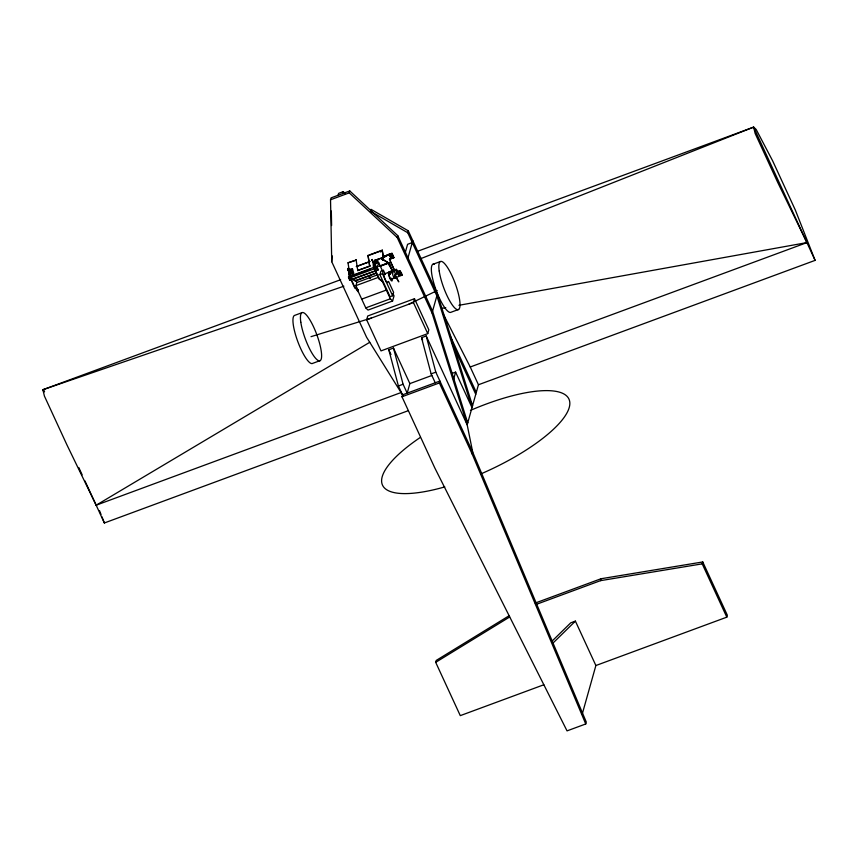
<?xml version="1.0" encoding="UTF-8"?>
<svg xmlns="http://www.w3.org/2000/svg" width="858" height="858" viewBox="0 0 858 858"><rect width="100%" height="100%" fill="white"/><g stroke="black" fill="none" stroke-linecap="round" stroke-linejoin="round"><path stroke-width="1.29" d="M403.088 395.806L366.57 337.215L331.735 261.711L330.534 199.775L331.07 197.866L349.774 190.948L397.737 235.618L432.571 311.122L467.717 422.897L464.435 415.798M338.084 195.27L338.62 193.361L343.297 191.634L345.045 193.565M342.76 193.543L343.297 191.634M330.534 199.775L349.238 192.857L349.774 190.948M331.735 261.711L332.196 255.845M353.013 272.769L349.699 273.992L347.694 268.522L351.598 276.061M348.058 268.393L347.522 269.122M349.699 273.992L347.801 269.648M348.756 274.163L349.538 272.554L349.485 275.525L355.126 287.773L358.065 290.261L354.762 287.902L349.109 275.665L349.12 274.034M370.452 211.229L370.988 209.32L408.269 230.813L437.398 293.962L472.544 405.737L470.86 402.091M352.863 276.179L353.796 272.855M358.065 290.261L355.931 285.65L356.821 282.496L355.705 280.073M357.689 290.401L365.765 307.883L367.996 310.081L392.589 300.997L390.358 298.799L382.293 281.317L378.989 278.957L373.337 266.709L373.391 263.738L371.922 259.577L375.825 267.106M372.286 259.438L371.75 260.178M382.293 281.317L379.354 278.818L373.713 266.581L373.391 263.738M369.991 278.389L369.037 275.729M370.409 278.228C370.088 276.855 370.302 281.177 369.037 275.697M377.145 268.2L378.7 262.666L375.01 264.028M366.656 319.809L367.728 315.991L414.489 298.713L428.828 329.804L427.756 333.623L380.995 350.901L366.656 319.809L413.417 302.531L414.489 298.713M388.577 281.435L393.597 292.331L392.632 295.753L390.058 296.707L379.901 274.678L380.855 271.257L383.44 270.302L385.371 274.496M392.632 295.753L382.475 273.723L383.44 270.302M387.719 262.344L392.889 271.471L387.719 262.344L381.703 258.505M393.919 257.518L389.457 259.298L393.876 257.668L391.977 253.325L383.387 256.499M383.816 274.131L392.449 270.946L388.91 262.773L379.161 266.377M393.876 257.668L391.977 253.325M393.468 348.069L403.088 384.255L407.185 393.136L409.867 383.601L393.468 348.069L388.792 349.796L398.412 385.982L402.509 394.862L401.973 396.771L434.749 467.835L567.041 730.877L585.746 723.97L586.282 722.061L472.694 452.112L467.181 424.807L432.035 313.031L397.2 237.516L397.737 235.618M392.449 270.946L388.953 262.623L379.204 266.227M396.085 273.959L394.948 278.013L394.208 278.292L395.345 274.238M452.102 373.412L455.609 372.115L472.007 407.647L436.861 295.86L407.732 232.722L408.269 230.813M400.128 270.978C404.043 282.572 401.641 266.302 396.814 272.201M405.094 253.196L407.593 244.294L412.269 242.567M392.589 300.997L394.026 295.892L392.932 293.511M407.979 257.818L412.805 240.658M432.035 313.031L437.398 293.962M585.746 723.97L472.157 454.021L439.382 382.947L439.918 381.049L402.509 394.862M453.474 379.74L455.609 372.115M442.91 313.395L470.238 366.999L478.442 384.759L467.181 424.807L426.201 335.971L421.525 337.709L431.134 373.884L435.242 382.775M472.157 454.021L472.694 452.112L435.81 372.158L426.201 335.971M543.822 684.77L460.285 715.636L435.692 662.333L436.229 660.435L509.041 615.787M535.918 604.515L600.503 580.651L601.04 578.742L702.756 561.958L727.348 615.25L726.812 617.159L595.881 665.529L582.153 714.371M726.812 617.159L702.219 563.856L702.756 561.958M392.524 272.769L391.924 272.844L394.369 269.895L392.524 272.769A3.035 0.719 69.7 0 0 393.425 276.523A3.035 0.719 69.7 0 0 394.948 278.013M376.104 272.029L375.289 273.584L355.405 280.931L354.172 280.427L353.818 278.882L354.011 280.191L355.244 280.705L375.128 273.359L376.104 272.029L375.911 270.72L350.064 280.266L348.67 278.292L348.455 276.769L349.034 276.995M368.961 275.761L370.484 277.992M551.887 641.291L570.72 622.844L575.396 621.117L595.881 665.529M552.799 643.253L575.396 621.117M435.692 662.333L509.641 616.999M340.615 279.719L42.9 389.725L44.412 396.074L66.956 444.927L96.171 505.201L369.744 342.299M408.74 304.258L437.194 290.562M420.431 258.784L753.635 127.123L756.166 129.461L772.608 160.778L795.355 210.103L815.1 260.371L478.442 384.759M348.005 262.816L356.263 260.049L348.005 262.816L349.195 270.184L352.509 268.962L353.582 276.351M370.098 265.841L357.647 270.495L369.734 266.323L368.028 255.416L382.25 250.171L383.419 257.411L381.574 258.086L383.086 260.231L381.209 258.226L374.42 260.446L383.419 257.411M369.39 255.201L380.201 251.212L380.813 252.08M380.566 251.072L382.411 250.397M356.392 266.473L369.895 261.486M347.758 269.798L350.214 268.886M356.349 266.623L369.852 261.636M383.354 256.649L391.945 253.475M352.509 268.962L349.195 270.184M349.742 273.841L353.046 272.619M352.273 279.451L350.665 275.954L376.726 266.323L378.335 269.82L375.911 270.281L374.882 267.01L375.472 267.235M416.967 251.512L753.635 127.123L815.1 260.371M352.499 275.718L370.077 269.219M374.807 267.331L377.316 266.409M380.191 266.259L388.824 263.074M348.67 278.292L376.952 267.846L376.726 266.323M349.474 280.051L378.335 269.82M356.821 282.496L378.164 274.603M379.901 274.678L382.475 273.723M388.878 271.997L392.578 270.495M355.931 285.65L378.539 277.295M396.771 272.351L400.085 271.128M392.203 278.957L402.07 275.182M301.812 312.741L294.337 315.508A25.665 6.124 69.7 0 0 298.294 342.889A25.665 6.124 69.7 0 0 312.741 363.342L320.216 360.575M432.743 264.361L440.218 261.604M361.722 299.142L386.325 290.058M365.765 307.883L390.358 298.799M458.622 309.438L451.147 312.205A25.665 6.124 69.7 0 1 435.542 288.599A25.665 6.124 69.7 0 1 434.405 264.285M398.412 385.982L403.088 384.255M431.134 373.884L435.81 372.158M409.867 383.601L431.821 375.493M96.171 505.201L401.426 392.417M470.238 366.999L806.906 242.599L777.68 182.325L755.147 133.473L753.635 127.123M401.973 396.771L439.382 382.947M84.953 480.898L104.365 522.972L408.365 410.65M535.22 603.067L601.04 578.742M44.026 392.16L42.9 389.725L343.865 286.207M311.014 336.658L371.321 318.082M441.806 308.387L445.752 307.679M458.933 305.298L806.906 242.599M600.503 580.651L702.219 563.856M391.924 272.844L392.106 272.833A3.035 0.719 69.7 0 1 392.674 273.38M350.665 275.954L351.244 276.179L347.694 268.522M351.319 279.365L351.909 279.59M371.578 211.883L407.732 232.722M381.327 258.784L387.655 262.548M42.9 389.725L44.595 391.291M349.238 192.857L397.2 237.516M368.028 255.416L369.734 266.323M394.819 274.839L398.777 281.874L395.302 275.74M390.476 273.37L389.875 272.587L390.165 274.238M449.957 335.296L476.297 392.385M451.662 342.063L475.761 394.294M413.417 302.531L427.756 333.623M389.5 259.148L394.637 270.517M390.1 260.939L394.466 270.42M421.525 337.709L422.619 340.068M378.7 262.666L382.529 270.967M376.952 267.846L377.756 269.594M371.922 259.577L374.957 266.152M388.792 349.796L390.98 354.536M356.435 288.352L357.84 291.656L355.909 287.451M78.786 467.524L82.153 474.817M99.549 510.714L100.997 514.392M101.963 516.838L104.365 522.972M382.25 250.171L383.258 257.185M383.086 260.231L382.636 257.121L382.722 260.371M374.42 260.446L375.493 266.924M374.517 267.138L374.742 268.661M356.102 259.824L357.807 270.72M352.348 268.726L353.421 276.126M331.327 211.036L331.606 225.536M358.161 290.101A1.212 1.115 15.7 0 1 357.775 289.629M387.762 281.714A4.612 1.105 69.7 0 1 384.92 278.925A4.612 1.105 69.7 0 1 384.899 274.281M391.988 278.26A4.612 1.105 69.7 0 1 391.012 280.341A4.612 1.105 69.7 0 1 388.481 273.756A4.612 1.105 69.7 0 1 390.336 273.959M391.559 278.357A3.035 0.719 69.7 0 1 390.68 278.936A3.035 0.719 69.7 0 1 389.146 274.935A3.035 0.719 69.7 0 1 390.015 274.356M394.251 277.906A3.035 0.719 69.7 0 1 394.208 278.292M396.085 273.284A2.263 0.536 69.7 0 1 395.356 273.595A2.263 0.536 69.7 0 1 394.251 270.452A2.263 0.536 69.7 0 1 395.173 270.688M393.64 270.173A2.263 0.536 69.7 0 1 394.197 270.57M470.431 410.392A102.66 31.135 -24.8 0 1 569.701 401.598A102.66 31.135 -24.8 0 1 481.016 473.852M444.787 486.904A102.66 31.135 -24.8 0 1 382.614 485.371A102.66 31.135 -24.8 0 1 420.248 437.473M389.661 254L382.067 258.322L389.661 254M375.6 261.872A1.212 1.115 15.7 0 0 377.67 261.658A1.212 1.115 15.7 0 0 376.362 260.081A1.212 1.115 15.7 0 0 375.6 261.872M389.961 256.563A1.212 1.115 15.7 0 0 392.031 256.349A1.212 1.115 15.7 0 0 390.722 254.783A1.212 1.115 15.7 0 0 389.961 256.563M398.434 274.925A1.212 1.115 15.7 0 0 400.504 274.71A1.212 1.115 15.7 0 0 399.195 273.144A1.212 1.115 15.7 0 0 398.434 274.925M349.463 271.525A1.212 1.115 15.7 0 0 351.533 271.321A1.212 1.115 15.7 0 0 350.225 269.744A1.212 1.115 15.7 0 0 349.463 271.525M349.506 271.375A1.212 1.115 15.7 0 0 351.576 271.171A1.212 1.115 15.7 0 0 350.268 269.594A1.212 1.115 15.7 0 0 349.506 271.375M390.004 256.413A1.212 1.115 15.7 0 0 392.074 256.199A1.212 1.115 15.7 0 0 390.765 254.633A1.212 1.115 15.7 0 0 390.004 256.413M398.477 274.774A1.212 1.115 15.7 0 0 400.547 274.56A1.212 1.115 15.7 0 0 399.238 272.994A1.212 1.115 15.7 0 0 398.477 274.774M375.643 261.722A1.212 1.115 15.7 0 0 377.713 261.508A1.212 1.115 15.7 0 0 376.405 259.931A1.212 1.115 15.7 0 0 375.643 261.722M396.053 270.077A2.263 0.536 69.7 0 0 397.619 273.466A2.263 0.536 69.7 0 0 397.19 270.517A2.263 0.536 69.7 0 0 396.053 270.077M300.804 322.19A25.665 6.124 69.7 0 0 318.554 360.66A25.665 6.124 69.7 0 0 313.696 327.123A25.665 6.124 69.7 0 0 300.804 322.19M439.21 271.053A25.665 6.124 69.7 0 0 456.949 309.524A25.665 6.124 69.7 0 0 452.102 275.986A25.665 6.124 69.7 0 0 439.21 271.053"/></g></svg>
